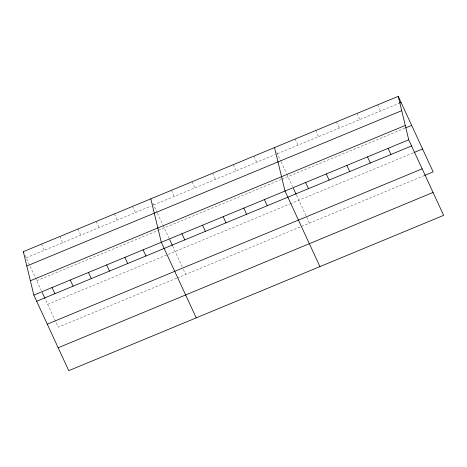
<?xml version="1.0" encoding="UTF-8"?>
<svg xmlns="http://www.w3.org/2000/svg" width="467" height="467" viewBox="0 0 467 467"><rect width="100%" height="100%" fill="white"/><g stroke="black" fill="none" stroke-linecap="round" stroke-linejoin="round"><path stroke-width="0.35" stroke-dasharray="2.33 1.75" d="M26.187 257.79L151.051 206.064M153.655 204.984L275.378 154.554M277.369 153.731L399.092 103.3M36.776 280.702L157.735 230.587M158.389 230.319L281.303 179.392M281.969 179.118L405.023 128.139M47.681 304.303L289.552 204.097M290.217 203.822L413.266 152.843M176.625 278.174L58.264 327.209L45.258 299.055M177.279 277.906L423.849 175.75M377.628 104.871L380.471 111.018M357.01 113.417L359.847 119.558M336.392 121.957L339.229 128.104M315.768 130.497L318.611 136.644M295.15 139.043L297.993 145.184M276.803 152.499L280.9 161.366M281.192 162.002L286.487 173.455M286.779 174.092L292.5 186.473M296.44 194.996L309.446 223.15M253.914 156.124L256.751 162.271M233.29 164.67L236.133 170.817M212.672 173.21L215.515 179.357M192.054 181.756L194.891 187.897M171.436 190.297L174.273 196.444M152.802 203.139L157.181 212.619M157.478 213.256L162.767 224.709M163.065 225.345L169.089 238.38M172.72 246.249L182.2 266.768M183.379 269.313L185.732 274.403M132.605 206.385L135.448 212.526M114.397 213.927L117.235 220.074M96.184 221.469L99.027 227.616M77.977 229.011L80.82 235.158M59.77 236.559L62.607 242.706M41.557 244.101L44.4 250.248M25.055 255.332L41.318 290.532"/><path stroke-width="0.7" d="M398.246 96.33L408.736 139.791L443.65 215.357L68.754 370.67L33.834 295.103L23.35 251.643L398.246 96.33L433.166 171.897L424.515 175.475M399.758 103.026L401.089 102.477M26.812 265.986L401.708 110.673M30.378 280.766L405.274 125.448M405.689 127.865L411.672 125.384M33.834 295.103L408.736 139.791M36.677 301.25L411.573 145.938M413.931 152.569L422.577 148.985M47.26 324.162L422.156 168.844M58.165 347.763L433.067 192.445M388.112 148.331L390.955 154.478M367.494 156.877L370.337 163.018M346.876 165.417L349.713 171.564M326.258 173.958L329.095 180.104M305.64 182.504L308.477 188.645M293.41 188.44L296.136 194.342M319.936 266.61L285.016 191.044L274.532 147.584M264.398 199.584L267.241 205.731M243.78 208.13L246.617 214.277M223.162 216.67L225.999 222.817M202.538 225.211L205.381 231.358M181.92 233.757L184.763 239.904M169.69 239.694L172.422 245.595M196.216 317.864L161.302 242.297L150.818 198.837M143.095 249.845L145.932 255.986M124.882 257.387L127.725 263.534M106.674 264.929L109.511 271.076M88.467 272.471L91.304 278.618M70.254 280.019L73.097 286.166M52.047 287.561L54.884 293.708M23.35 251.643L23.916 252.875M42.228 292.5L44.955 298.401"/></g></svg>
